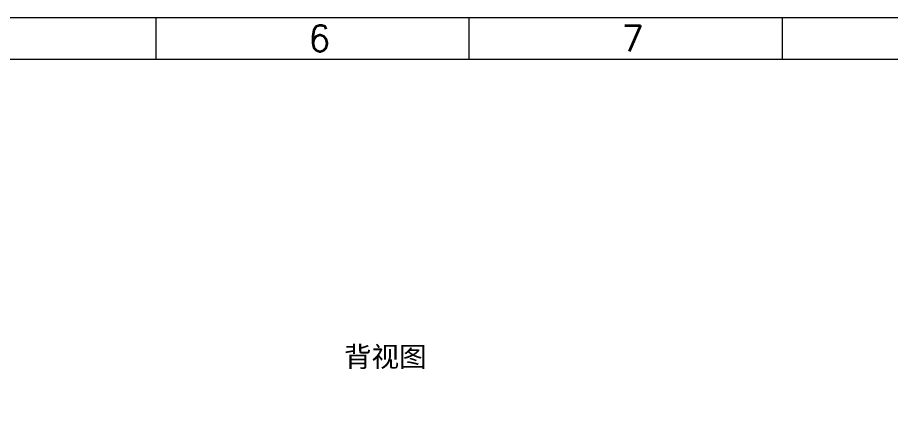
# Model space of a CAD drawing. Header units: millimetres. Extents: x 1134 to 2451, y -9 to 375.
# Drawn here: x 1632.5 to 1719.1, y 334.6 to 375.4 of the extents above; entities that cross this region are included whole.
import ezdxf

# ---------------------------------------------------------------- set-up
doc = ezdxf.new("R2010")
doc.units = ezdxf.units.MM
doc.layers.add('DIM', color=3, linetype='Continuous', lineweight=5)
doc.layers.add('图框', color=7, linetype='Continuous', lineweight=5)
doc.styles.get("Standard").update_dxf_attribs({"font": 'txt', "bigfont": 'gbcbig.shx'})

msp = doc.modelspace()

# ---------------------------------------------------------------- linework, layer by layer
at = {"layer": '图框', "color": 7, "linetype": 'ByBlock', "lineweight": 5, "ltscale": 0.55}
for p, q in [((1646.2724, 371.2891), (1646.2724, 375.4275)), ((1677.306, 371.2891), (1677.306, 375.4275)), ((1708.3396, 371.2891), (1708.3396, 375.4275)), ((1491.1044, 371.2891), (1801.4404, 371.2891))]:
    msp.add_line(p, q, dxfattribs=at)
msp.add_lwpolyline([(1486.966, 375.4275), (1805.5788, 375.4275), (1805.5788, 149.8842), (1486.966, 149.8842)], close=True, dxfattribs=at)

# ---------------------------------------------------------------- texts
at = {"layer": 'DIM', "lineweight": 5, "insert": (1664.9004, 342.8211), "char_height": 2, "width": 17.066172, "attachment_point": 1}
msp.add_mtext('{\\fSimSun|b0|i0|c134|p54;背视图}', dxfattribs=at)
at = {"layer": '图框', "color": 7, "linetype": 'ByBlock', "lineweight": 5, "ltscale": 0.55, "char_height": 2.5865, "width": 4.402867, "attachment_point": 1}
for s, insert in [('6', (1661.3634, 374.6481)), ('7', (1692.397, 374.6481))]:
    msp.add_mtext(s, dxfattribs=dict(at, insert=insert))

doc.saveas('drawing.dxf')
